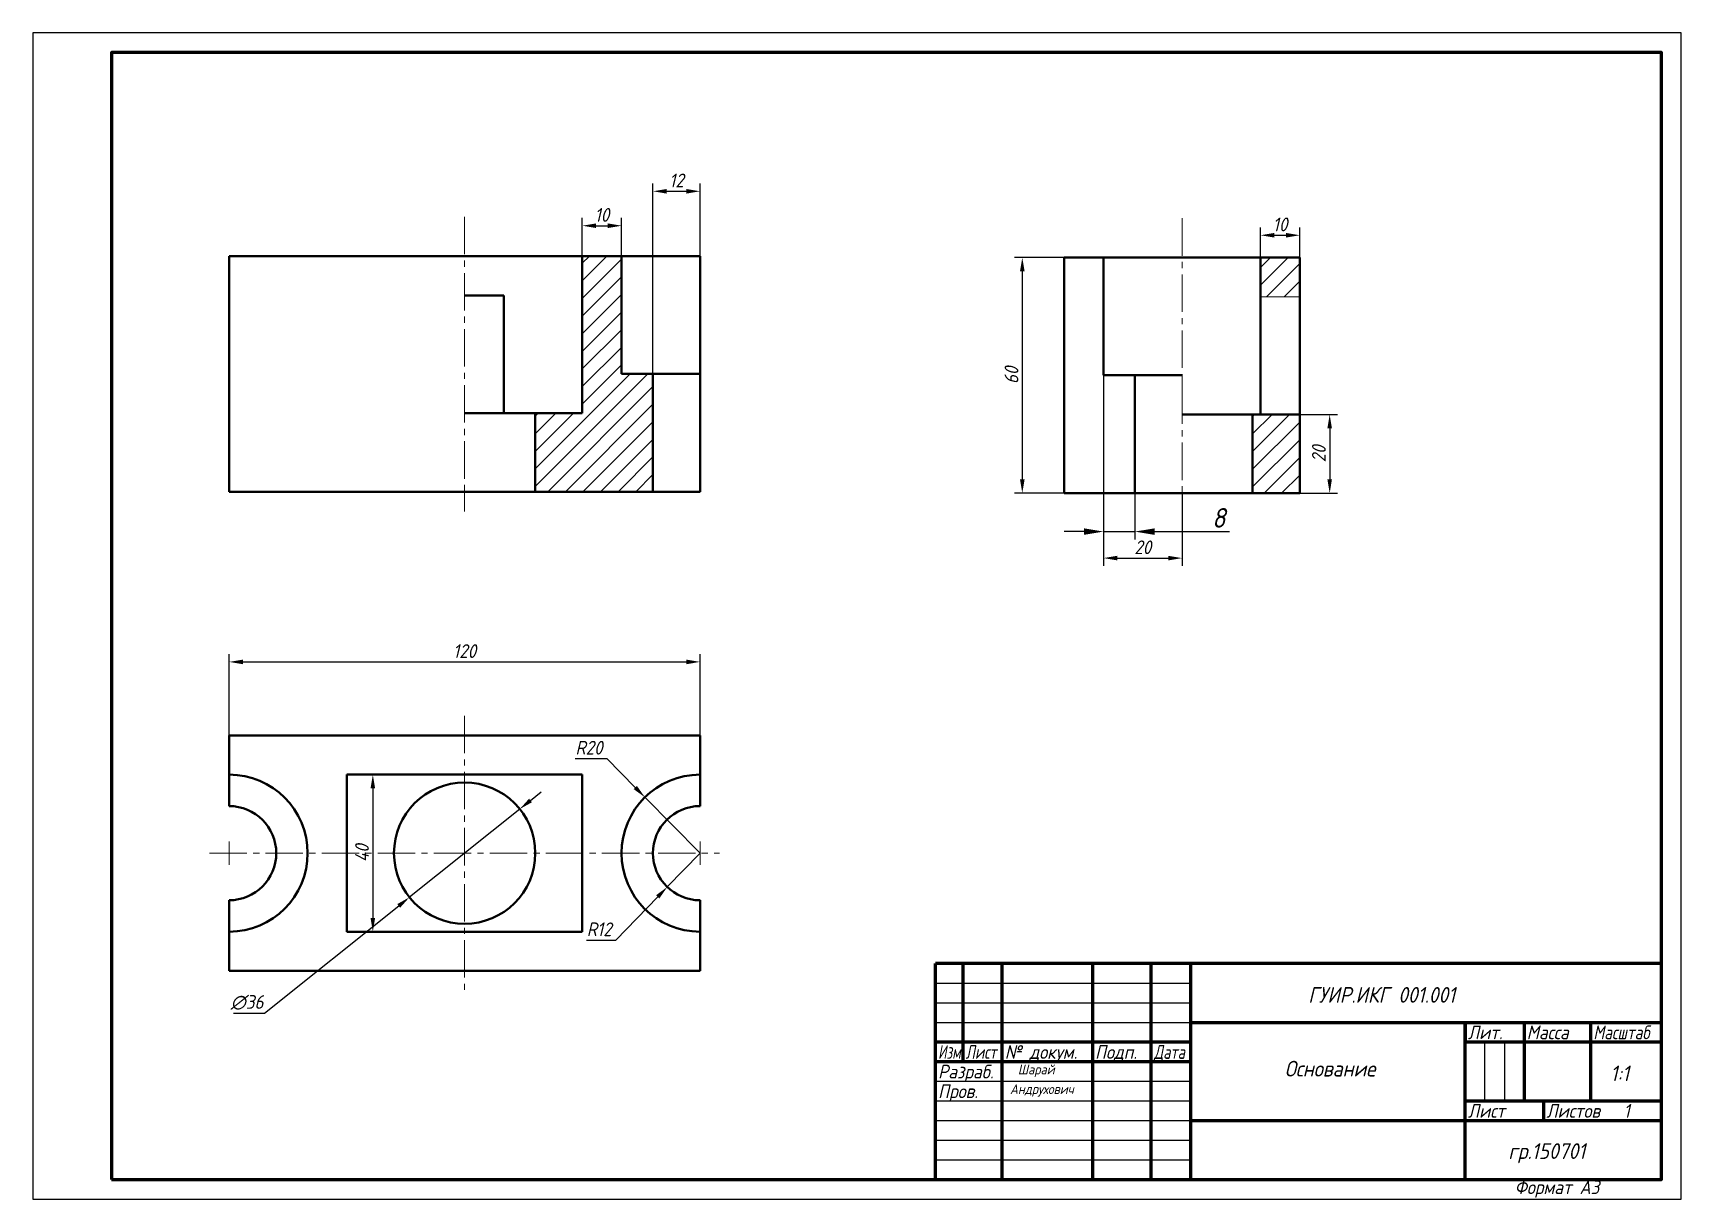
# Model space of a CAD drawing. Header units: millimetres. Extents: x 0 to 420, y 0 to 297.
import ezdxf

# ---------------------------------------------------------------- set-up
doc = ezdxf.new("R2010")
doc.units = ezdxf.units.MM
doc.header["$LTSCALE"] = 0.5
doc.linetypes.add('CENTER2', pattern=[28.575, 19.05, -3.175, 3.175, -3.175])
doc.layers.get('0').update_dxf_attribs({"lineweight": 60})
doc.layers.get('Defpoints').update_dxf_attribs({"color": 5})
doc.layers.add('4-текст', color=7, linetype='Continuous', true_color=0x00ad00)
doc.layers.add('Title Block', color=7, linetype='Continuous')
doc.styles.get("Standard").update_dxf_attribs({"font": 'ISOCPEUI.TTF', "width": 0.9})
doc.dimstyles.new('ISO-25', dxfattribs={"dimtxt": 3.5, "dimasz": 3.5, "dimexe": 2, "dimexo": 0, "dimgap": 1, "dimtad": 1, "dimtoh": 1, "dimdec": 0, "dimtxsty": 'Standard', "dimcen": 2.5, "dimadec": 0, "dimazin": 0, "dimtfac": 1, "dimtdec": 0, "dimtmove": 0, "dimatfit": 3, "dimldrblk": 'DOTSMALL', "dimfxl": 1, "dimarcsym": 0})
doc.dimstyles.new('Standart', dxfattribs={"dimtxt": 5, "dimasz": 5, "dimexe": 2, "dimexo": 0, "dimgap": 1, "dimtad": 1, "dimtoh": 1, "dimdec": 0, "dimtxsty": 'Standard', "dimcen": 2.5, "dimadec": 0, "dimazin": 0, "dimtfac": 1, "dimtdec": 0, "dimtmove": 0, "dimatfit": 3, "dimldrblk": 'DOTSMALL', "dimfxl": 1, "dimarcsym": 0})

# ---------------------------------------------------------------- blocks, each defined once
blk = doc.blocks.new('*D13')
at = {"layer": 'Defpoints', "color": 0, "ltscale": 45, "transparency": 16777216}
for p in [(170, 136.81), (50, 118.09), (170, 118.09)]:
    blk.add_point(p, dxfattribs=at)
at = {"layer": 'Title Block', "color": 0, "lineweight": -2, "ltscale": 45, "transparency": 16777216}
for p, q in [((50, 118.09), (50, 138.81)), ((170, 118.09), (170, 138.81)), ((53.5, 136.81), (166.5, 136.81))]:
    blk.add_line(p, q, dxfattribs=at)
at = {"layer": 'Title Block', "color": 0, "ltscale": 45, "transparency": 16777216}
for points in [[(53.5, 137.39), (53.5, 136.22), (50, 136.81)], [(166.5, 137.39), (166.5, 136.22), (170, 136.81)]]:
    blk.add_solid(points, dxfattribs=at)
at = {"layer": 'Title Block', "color": 0, "lineweight": 20, "ltscale": 45, "transparency": 16777216, "insert": (110, 139.56), "char_height": 3.5, "attachment_point": 5}
blk.add_mtext('120', dxfattribs=at)
blk = doc.blocks.new('_DotSmall')
at = {"color": 0, "linetype": 'ByBlock', "const_width": 0.5}
blk.add_lwpolyline([(-0.0625, 0, 1), (0.0625, 0, 1)], format="xyb", close=True, dxfattribs=at)
blk = doc.blocks.new('*D14')
at = {"layer": 'Defpoints', "color": 0, "ltscale": 45, "transparency": 16777216}
for p in [(86.61, 108.09), (86.61, 68.09), (86.61, 68.09)]:
    blk.add_point(p, dxfattribs=at)
at = {"layer": 'Title Block', "color": 0, "lineweight": -2, "ltscale": 45, "transparency": 16777216}
for p, q in [((86.61, 108.09), (84.61, 108.09)), ((86.61, 104.59), (86.61, 71.59)), ((86.61, 68.09), (84.61, 68.09))]:
    blk.add_line(p, q, dxfattribs=at)
at = {"layer": 'Title Block', "color": 0, "ltscale": 45, "transparency": 16777216}
for points in [[(86.03, 104.59), (87.2, 104.59), (86.61, 108.09)], [(86.03, 71.59), (87.2, 71.59), (86.61, 68.09)]]:
    blk.add_solid(points, dxfattribs=at)
at = {"layer": 'Title Block', "color": 0, "lineweight": 20, "ltscale": 45, "transparency": 16777216, "insert": (83.86, 88.09), "char_height": 3.5, "attachment_point": 5, "rotation": 90}
blk.add_mtext('40', dxfattribs=at)
blk = doc.blocks.new('*D15')
at = {"layer": 'Defpoints', "color": 0, "ltscale": 45, "transparency": 16777216}
for p in [(124.06, 99.33), (95.94, 76.85)]:
    blk.add_point(p, dxfattribs=at)
at = {"layer": 'Title Block', "color": 0, "lineweight": -2, "ltscale": 45, "transparency": 16777216}
for p, q in [((126.79, 101.52), (129.53, 103.7)), ((124.06, 99.33), (95.94, 76.85)), ((59, 47.32), (93.21, 74.67)), ((51.14, 47.32), (59, 47.32))]:
    blk.add_line(p, q, dxfattribs=at)
at = {"layer": 'Title Block', "color": 0, "ltscale": 45, "transparency": 16777216}
for points in [[(126.43, 101.97), (127.16, 101.06), (124.06, 99.33)], [(92.84, 75.12), (93.57, 74.21), (95.94, 76.85)]]:
    blk.add_solid(points, dxfattribs=at)
at = {"layer": 'Title Block', "color": 0, "lineweight": 20, "ltscale": 45, "transparency": 16777216, "insert": (54.57, 50.07), "char_height": 3.5, "attachment_point": 5}
blk.add_mtext('∅36', dxfattribs=at)
blk = doc.blocks.new('*D16')
at = {"layer": 'Defpoints', "color": 0, "ltscale": 45, "transparency": 16777216}
for p in [(155.95, 102.33), (170, 88.09)]:
    blk.add_point(p, dxfattribs=at)
at = {"layer": 'Title Block', "color": 0, "lineweight": -2, "ltscale": 45, "transparency": 16777216}
for p, q in [((138.19, 112.2), (146.21, 112.2)), ((146.21, 112.2), (153.49, 104.82)), ((170, 88.09), (155.95, 102.33))]:
    blk.add_line(p, q, dxfattribs=at)
at = {"layer": 'Title Block', "color": 0, "ltscale": 45, "transparency": 16777216}
blk.add_solid([(153.91, 105.23), (153.08, 104.41), (155.95, 102.33)], dxfattribs=at)
at = {"layer": 'Title Block', "color": 0, "lineweight": 20, "ltscale": 45, "transparency": 16777216, "insert": (141.7, 114.95), "char_height": 3.5, "attachment_point": 5}
blk.add_mtext('R20', dxfattribs=at)
blk = doc.blocks.new('*D17')
at = {"layer": 'Defpoints', "color": 0, "ltscale": 45, "transparency": 16777216}
for p in [(170, 88.09), (161.65, 79.48)]:
    blk.add_point(p, dxfattribs=at)
at = {"layer": 'Title Block', "color": 0, "lineweight": -2, "ltscale": 45, "transparency": 16777216}
for p, q in [((170, 88.09), (161.65, 79.48)), ((148.54, 65.95), (159.21, 76.97)), ((141.06, 65.95), (148.54, 65.95))]:
    blk.add_line(p, q, dxfattribs=at)
at = {"layer": 'Title Block', "color": 0, "ltscale": 45, "transparency": 16777216}
blk.add_solid([(158.79, 77.37), (159.63, 76.56), (161.65, 79.48)], dxfattribs=at)
at = {"layer": 'Title Block', "color": 0, "lineweight": 20, "ltscale": 45, "transparency": 16777216, "insert": (144.3, 68.7), "char_height": 3.5, "attachment_point": 5}
blk.add_mtext('R12', dxfattribs=at)
blk = doc.blocks.new('*D18')
at = {"layer": 'Defpoints', "color": 0, "ltscale": 45, "transparency": 16777216}
for p in [(170, 256.68), (158, 210.15), (170, 210.15)]:
    blk.add_point(p, dxfattribs=at)
at = {"layer": 'Title Block', "color": 0, "lineweight": -2, "ltscale": 45, "transparency": 16777216}
for p, q in [((158, 210.15), (158, 258.68)), ((161.5, 256.68), (166.5, 256.68)), ((170, 210.15), (170, 258.68))]:
    blk.add_line(p, q, dxfattribs=at)
at = {"layer": 'Title Block', "color": 0, "ltscale": 45, "transparency": 16777216}
for points in [[(161.5, 257.26), (161.5, 256.09), (158, 256.68)], [(166.5, 257.26), (166.5, 256.09), (170, 256.68)]]:
    blk.add_solid(points, dxfattribs=at)
at = {"layer": 'Title Block', "color": 0, "lineweight": 20, "ltscale": 45, "transparency": 16777216, "insert": (164, 259.43), "char_height": 3.5, "attachment_point": 5}
blk.add_mtext('12', dxfattribs=at)
blk = doc.blocks.new('*D20')
at = {"layer": 'Defpoints', "color": 0, "ltscale": 45, "transparency": 16777216}
for p in [(150, 247.91), (140, 240.15), (150, 240.15)]:
    blk.add_point(p, dxfattribs=at)
at = {"layer": 'Title Block', "color": 0, "lineweight": -2, "ltscale": 45, "transparency": 16777216}
for p, q in [((140, 240.15), (140, 249.91)), ((143.5, 247.91), (146.5, 247.91)), ((150, 240.15), (150, 249.91))]:
    blk.add_line(p, q, dxfattribs=at)
at = {"layer": 'Title Block', "color": 0, "ltscale": 45, "transparency": 16777216}
for points in [[(143.5, 248.49), (143.5, 247.32), (140, 247.91)], [(146.5, 248.49), (146.5, 247.32), (150, 247.91)]]:
    blk.add_solid(points, dxfattribs=at)
at = {"layer": 'Title Block', "color": 0, "lineweight": 20, "ltscale": 45, "transparency": 16777216, "insert": (145, 250.66), "char_height": 3.5, "attachment_point": 5}
blk.add_mtext('10', dxfattribs=at)
blk = doc.blocks.new('*D27')
at = {"layer": 'Defpoints', "color": 0, "ltscale": 45, "transparency": 16777216}
for p in [(262.83, 239.8), (252.12, 179.8), (262.83, 179.8)]:
    blk.add_point(p, dxfattribs=at)
at = {"layer": 'Title Block', "color": 0, "lineweight": -2, "ltscale": 45, "transparency": 16777216}
for p, q in [((262.83, 239.8), (250.12, 239.8)), ((252.12, 236.3), (252.12, 183.3)), ((262.83, 179.8), (250.12, 179.8))]:
    blk.add_line(p, q, dxfattribs=at)
at = {"layer": 'Title Block', "color": 0, "ltscale": 45, "transparency": 16777216}
for points in [[(251.54, 236.3), (252.71, 236.3), (252.12, 239.8)], [(251.54, 183.3), (252.71, 183.3), (252.12, 179.8)]]:
    blk.add_solid(points, dxfattribs=at)
at = {"layer": 'Title Block', "color": 0, "lineweight": 20, "ltscale": 45, "transparency": 16777216, "insert": (249.38, 209.8), "char_height": 3.5, "attachment_point": 5, "rotation": 90}
blk.add_mtext('60', dxfattribs=at)
blk = doc.blocks.new('*D29')
at = {"layer": 'Defpoints', "color": 0, "ltscale": 45, "transparency": 16777216}
for p in [(272.83, 209.8), (292.83, 179.8), (292.83, 163.25)]:
    blk.add_point(p, dxfattribs=at)
at = {"layer": 'Title Block', "color": 0, "lineweight": -2, "ltscale": 45, "transparency": 16777216}
for p, q in [((272.83, 209.8), (272.83, 161.25)), ((292.83, 179.8), (292.83, 161.25)), ((276.33, 163.25), (289.33, 163.25))]:
    blk.add_line(p, q, dxfattribs=at)
at = {"layer": 'Title Block', "color": 0, "ltscale": 45, "transparency": 16777216}
for points in [[(276.33, 163.83), (276.33, 162.67), (272.83, 163.25)], [(289.33, 163.83), (289.33, 162.67), (292.83, 163.25)]]:
    blk.add_solid(points, dxfattribs=at)
at = {"layer": 'Title Block', "color": 0, "lineweight": 20, "ltscale": 45, "transparency": 16777216, "insert": (282.83, 166), "char_height": 3.5, "attachment_point": 5}
blk.add_mtext('20', dxfattribs=at)
blk = doc.blocks.new('*D30')
at = {"layer": 'Defpoints', "color": 0, "ltscale": 45, "transparency": 16777216}
for p in [(322.83, 199.8), (322.83, 179.8), (330.46, 179.8)]:
    blk.add_point(p, dxfattribs=at)
at = {"layer": 'Title Block', "color": 0, "lineweight": -2, "ltscale": 45, "transparency": 16777216}
for p, q in [((322.83, 199.8), (332.46, 199.8)), ((330.46, 196.3), (330.46, 183.3)), ((322.83, 179.8), (332.46, 179.8))]:
    blk.add_line(p, q, dxfattribs=at)
at = {"layer": 'Title Block', "color": 0, "ltscale": 45, "transparency": 16777216}
for points in [[(329.87, 196.3), (331.04, 196.3), (330.46, 199.8)], [(329.87, 183.3), (331.04, 183.3), (330.46, 179.8)]]:
    blk.add_solid(points, dxfattribs=at)
at = {"layer": 'Title Block', "color": 0, "lineweight": 20, "ltscale": 45, "transparency": 16777216, "insert": (327.71, 189.8), "char_height": 3.5, "attachment_point": 5, "rotation": 90}
blk.add_mtext('20', dxfattribs=at)
blk = doc.blocks.new('*D31')
at = {"layer": 'Defpoints', "color": 0, "ltscale": 45, "transparency": 16777216}
for p in [(322.83, 245.48), (312.83, 239.8), (322.83, 239.8)]:
    blk.add_point(p, dxfattribs=at)
at = {"layer": 'Title Block', "color": 0, "lineweight": -2, "ltscale": 45, "transparency": 16777216}
for p, q in [((312.83, 239.8), (312.83, 247.48)), ((316.33, 245.48), (319.33, 245.48)), ((322.83, 239.8), (322.83, 247.48))]:
    blk.add_line(p, q, dxfattribs=at)
at = {"layer": 'Title Block', "color": 0, "ltscale": 45, "transparency": 16777216}
for points in [[(316.33, 246.06), (316.33, 244.9), (312.83, 245.48)], [(319.33, 246.06), (319.33, 244.9), (322.83, 245.48)]]:
    blk.add_solid(points, dxfattribs=at)
at = {"layer": 'Title Block', "color": 0, "lineweight": 20, "ltscale": 45, "transparency": 16777216, "insert": (317.83, 248.23), "char_height": 3.5, "attachment_point": 5}
blk.add_mtext('10', dxfattribs=at)
blk = doc.blocks.new('*D38')
at = {"layer": 'Defpoints', "color": 0, "transparency": 16777216}
for p in [(272.83, 179.8), (280.83, 179.8), (280.83, 170)]:
    blk.add_point(p, dxfattribs=at)
at = {"layer": 'Title Block', "color": 0, "lineweight": -2, "transparency": 16777216}
for p, q in [((272.83, 179.8), (272.83, 168)), ((280.83, 179.8), (280.83, 168)), ((267.83, 170), (262.83, 170)), ((272.83, 170), (280.83, 170)), ((285.83, 170), (304.95, 170))]:
    blk.add_line(p, q, dxfattribs=at)
at = {"layer": 'Title Block', "color": 0, "transparency": 16777216}
for points in [[(267.83, 170.83), (267.83, 169.17), (272.83, 170)], [(285.83, 170.83), (285.83, 169.17), (280.83, 170)]]:
    blk.add_solid(points, dxfattribs=at)
at = {"layer": 'Title Block', "color": 0, "transparency": 16777216, "insert": (297.89, 173.5), "char_height": 5, "attachment_point": 5}
blk.add_mtext('   8', dxfattribs=at)

msp = doc.modelspace()

# ---------------------------------------------------------------- hatches: boundary and pattern name
at = {"layer": 'Title Block', "lineweight": 20, "ltscale": 45}
h = msp.add_hatch(dxfattribs=at)
h.set_pattern_fill('ANSI31', color=256)
h.set_pattern_definition([(45, (5.2632, 0.348), (-2.245064, 2.245064), [])])
h.paths.add_polyline_path([(158, 210.15), (150, 210.15), (150, 240.15), (140, 240.15), (140, 200.15), (128, 200.15), (128, 180.15), (158, 180.15)])
h = msp.add_hatch(dxfattribs=at)
h.set_pattern_fill('ANSI31', color=256)
h.set_pattern_definition([(45, (17.0755, -0.1075), (-2.245064, 2.245064), [])])
h.paths.add_polyline_path([(312.83, 229.8), (322.83, 229.8), (322.83, 239.8), (312.83, 239.8)])
h.paths.add_polyline_path([(322.83, 199.8), (310.83, 199.8), (310.83, 179.8), (322.83, 179.8)])

# ---------------------------------------------------------------- linework, layer by layer
at = {"linetype": 'CENTER2', "lineweight": 20}
for p, q in [((110, 250.15), (110, 180.15)), ((292.83, 249.8), (292.83, 179.8)), ((110, 123.09), (110, 53.09)), ((45, 88.09), (175, 88.09))]:
    msp.add_line(p, q, dxfattribs=at)
at = {"lineweight": 40}
for p, q in [((50, 240.15), (170, 240.15)), ((50, 180.15), (50, 240.15)), ((170, 180.15), (50, 180.15))]:
    msp.add_line(p, q, dxfattribs=at)
at = {"lineweight": 20, "transparency": 33554597}
for p, q in [((262.83, 239.8), (322.83, 239.8)), ((262.83, 179.8), (262.83, 239.8)), ((322.83, 239.8), (322.83, 179.8)), ((262.83, 179.8), (322.83, 179.8))]:
    msp.add_line(p, q, dxfattribs=at)
at = {"linetype": 'Continuous', "lineweight": 40}
for p, q in [((50, 118.09), (170, 118.09)), ((50, 118.09), (50, 100.09)), ((170, 100.09), (170, 118.09)), ((80, 68.09), (80, 108.09)), ((80, 108.09), (140, 108.09)), ((140, 108.09), (140, 88.09)), ((50, 76.09), (50, 58.09)), ((110, 68.09), (80, 68.09)), ((50, 58.09), (110, 58.09))]:
    msp.add_line(p, q, dxfattribs=at)
at = {"linetype": 'Continuous', "lineweight": 20}
for p, q in [((50, 118.09), (50, 118.09)), ((110, 88.09), (110, 88.09))]:
    msp.add_line(p, q, dxfattribs=at)
at = {"lineweight": 60}
for p, q in [((415, 60), (230, 60)), ((230, 5), (230, 60)), ((237, 60), (237, 35)), ((247, 5), (247, 60)), ((270, 60), (270, 5)), ((285, 5), (285, 60)), ((295, 60), (295, 5)), ((295, 45), (415, 45)), ((365, 5), (365, 45)), ((380, 45), (380, 25)), ((397, 25), (397, 45)), ((230, 40), (295, 40)), ((365, 40), (415, 40)), ((230, 35), (295, 35)), ((365, 25), (415, 25)), ((385, 20), (385, 25)), ((295, 20), (415, 20))]:
    msp.add_line(p, q, dxfattribs=at)
at = {"lineweight": -3}
for p, q in [((230, 55), (295, 55)), ((230, 50), (295, 50)), ((230, 45), (295, 45)), ((370, 25), (370, 40)), ((375, 40), (375, 25)), ((230, 30), (295, 30)), ((230, 25), (295, 25)), ((230, 20), (295, 20)), ((230, 15), (295, 15)), ((230, 10), (295, 10))]:
    msp.add_line(p, q, dxfattribs=at)
msp.add_line((365, 45), (365, 40))
at = {"lineweight": 60}
msp.add_lwpolyline([(20, 5), (415, 5), (415, 292), (20, 292)], close=True, dxfattribs=at)
at = {"linetype": 'Continuous', "lineweight": 40}
for radius in [20, 12]:
    msp.add_arc((50, 88.09), radius, 270, 90, dxfattribs=at)
at = {"linetype": 'Continuous', "lineweight": 20}
msp.add_point((110, 88.09), dxfattribs=at)
msp.add_point((110, 88.09), dxfattribs=at)
at = {"layer": 'Defpoints'}
msp.add_lwpolyline([(0, 0), (420, 0), (420, 297), (0, 297)], close=True, dxfattribs=at)
at = {"layer": 'Title Block', "lineweight": 20, "ltscale": 45}
for p, q in [((80, 240.15), (70, 240.15)), ((312.83, 229.8), (322.83, 229.8)), ((292.83, 199.8), (292.83, 209.8)), ((110, 200.15), (120, 200.15)), ((322.83, 179.8), (322.83, 199.8)), ((110, 180.15), (92, 180.15)), ((110, 180.15), (110, 175.15)), ((292.83, 179.8), (292.83, 174.8)), ((50, 88.09), (50, 91.09)), ((50, 91.09), (50, 85.09)), ((170, 88.09), (170, 91.09)), ((170, 91.09), (170, 85.09))]:
    msp.add_line(p, q, dxfattribs=at)
at = {"layer": 'Title Block', "lineweight": 40, "ltscale": 45}
for p, q in [((140, 240.15), (140, 200.15)), ((150, 240.15), (150, 210.15)), ((170, 240.15), (170, 180.15)), ((262.83, 239.8), (262.83, 179.8)), ((322.83, 239.8), (262.83, 239.8)), ((272.83, 239.8), (272.83, 209.8)), ((312.83, 239.8), (312.83, 229.8)), ((322.83, 179.8), (322.83, 239.8)), ((120, 230.15), (110, 230.15)), ((120, 200.15), (120, 230.15)), ((312.83, 229.8), (312.83, 199.8)), ((150, 210.15), (170, 210.15)), ((158, 210.15), (158, 180.15)), ((280.83, 209.8), (272.83, 209.8)), ((292.83, 209.8), (280.83, 209.8)), ((280.83, 209.8), (280.83, 179.8)), ((140, 200.15), (110, 200.15)), ((128, 180.15), (128, 200.15)), ((292.83, 199.8), (322.83, 199.8)), ((310.83, 199.8), (310.83, 179.8)), ((262.83, 179.8), (322.83, 179.8)), ((140, 68.09), (140, 88.09)), ((170, 58.09), (170, 76.09)), ((110, 68.09), (140, 68.09)), ((110, 58.09), (170, 58.09))]:
    msp.add_line(p, q, dxfattribs=at)
msp.add_circle((110, 88.09), 18, dxfattribs=at)
for radius in [20, 12]:
    msp.add_arc((170, 88.09), radius, 90, 270, dxfattribs=at)

# ---------------------------------------------------------------- texts
at = {"lineweight": -3, "width": 0.9}
msp.add_text('Формат А3', height=3.5, dxfattribs=at).set_placement((377.6, 1.25))
at = {"attachment_point": 1}
for s, width, insert, char_height in [('\\pxt6;ГУИР.ИКГ 001.001', 44.8768, (325, 54), 4), ('Шарай', 17, (251, 34.25), 2.5), ('Основание', 18, (319, 35.2), 4), ('{\\H0.4x;1:1}', 8, (402, 34), 10), ('Андрухович', 7, (249, 29.25), 2.5), ('гр.150701', 10, (376, 14.2), 4)]:
    msp.add_mtext_dynamic_manual_height_columns(s, width=width, gutter_width=50, heights=[0], dxfattribs=dict(at, insert=insert, char_height=char_height))
at = {"layer": '4-текст', "lineweight": -3}
for s, width, p in [('Лит.', 0.9, (365.67, 40.7)), ('Масса', 0.9, (380.67, 40.7)), ('Масштаб', 0.8, (397.67, 40.7)), ('Изм.', 0.7, (230.67, 35.7)), ('Лист', 0.75, (237.67, 35.7)), ('№ докум.', 0.9, (247.67, 35.7)), ('Подп.', 0.9, (270.67, 35.7)), ('Дата', 0.75, (285.67, 35.7)), ('Разраб.', 0.9, (230.67, 30.7)), ('Пров.', 0.9, (230.67, 25.7)), ('Лист', 0.9, (365.67, 20.7)), ('Листов   1', 0.9, (385.67, 20.7))]:
    msp.add_text(s, height=3.5, dxfattribs=dict(at, width=width)).set_placement(p)

# ---------------------------------------------------------------- dimensions: what is measured, and where the dimension line sits
at = {"layer": 'Title Block', "lineweight": 20, "ltscale": 45}
for base, p1, p2, picture, middle in [((170, 256.68), (158, 210.15), (170, 210.15), '*D18', (164, 259.43)), ((150, 247.91), (140, 240.15), (150, 240.15), '*D20', (145, 250.66)), ((322.83, 245.48), (312.83, 239.8), (322.83, 239.8), '*D31', (317.83, 248.23)), ((292.83, 163.25), (272.83, 209.8), (292.83, 179.8), '*D29', (282.83, 166)), ((170, 136.81), (50, 118.09), (170, 118.09), '*D13', (110, 139.56))]:
    dim = msp.add_linear_dim(base=base, p1=p1, p2=p2, dimstyle='ISO-25', dxfattribs=at)
    dim.commit()
    dim.dimension.update_dxf_attribs({"geometry": picture, "text_midpoint": middle})
for base, p1, p2, picture, middle in [((252.12, 179.8), (262.83, 239.8), (262.83, 179.8), '*D27', (249.38, 209.8)), ((330.46, 179.8), (322.83, 199.8), (322.83, 179.8), '*D30', (327.71, 189.8)), ((86.61, 68.09), (86.61, 108.09), (86.61, 68.09), '*D14', (83.86, 88.09))]:
    dim = msp.add_linear_dim(base=base, p1=p1, p2=p2, angle=90, dimstyle='ISO-25', dxfattribs=at)
    dim.commit()
    dim.dimension.update_dxf_attribs({"geometry": picture, "text_midpoint": middle})
at = {"layer": 'Title Block'}
dim = msp.add_linear_dim(base=(280.83, 170), p1=(272.83, 179.8), p2=(280.83, 179.8), text='   8', dimstyle='Standart', dxfattribs=at)
dim.commit()
dim.dimension.update_dxf_attribs({"geometry": '*D38', "text_midpoint": (297.89, 170), "dimtype": 160})
at = {"layer": 'Title Block', "lineweight": 20, "ltscale": 45}
for mpoint, picture, middle in [((155.95, 102.33), '*D16', (141.7, 112.2)), ((161.65, 79.48), '*D17', (144.3, 65.95))]:
    dim = msp.add_radius_dim(center=(170, 88.09), mpoint=mpoint, dimstyle='ISO-25', dxfattribs=at)
    dim.commit()
    dim.dimension.update_dxf_attribs({"geometry": picture, "text_midpoint": middle, "dimtype": 164})
dim = msp.add_diameter_dim_2p(p1=(124.06, 99.33), p2=(95.94, 76.85), dimstyle='ISO-25', dxfattribs=at)
dim.commit()
dim.dimension.update_dxf_attribs({"geometry": '*D15', "text_midpoint": (54.57, 47.32), "dimtype": 163})

doc.saveas('drawing.dxf')
